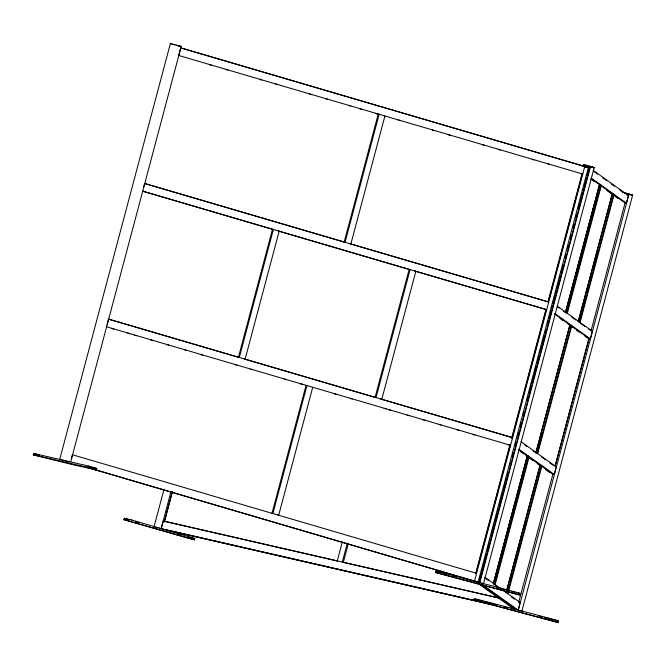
<?xml version="1.0" encoding="UTF-8"?>
<svg xmlns="http://www.w3.org/2000/svg" width="666" height="666" viewBox="0 0 666 666"><rect width="100%" height="100%" fill="white"/><g stroke="black" fill="none" stroke-linecap="round" stroke-linejoin="round"><path stroke-width="1" d="M33.3 454.853L33.666 453.463L88.403 466.009L96.82 468.481L96.445 469.871L73.285 464.835L33.3 454.853L88.037 467.407L96.445 469.871M59.69 459.507L170.371 43.54L181.477 46.462L178.097 45.671L179.012 45.879M71.687 457.617L72.444 454.753L476.515 573.301L475.607 573.093M107.01 324.841L108.541 319.106L512.612 437.662L380.994 399.101M143.615 187.288L144.63 183.466L548.701 302.014L350.241 243.848M178.938 54.52L180.719 47.819L589.71 167.99L479.403 582.575L86.455 467.166M70.804 461.421L181.219 46.462M88.037 467.407L88.403 466.009M124.001 519.68L124.376 518.29L131.668 519.963L194.747 538.469L194.372 539.86L124.001 519.68L194.372 539.86M131.302 521.353L131.668 519.963M154.004 526.914L163.894 489.743M171.02 491.458L161.13 528.629L159.166 528.096M498.776 597.918L163.312 521.02L161.28 528.671L489.643 603.945M164.202 521.944L172.219 491.808M164.477 521.769L172.444 491.824M245.113 359.174L279.171 231.185M312.745 387.271L278.688 515.259L277.772 515.051M350.874 243.972L384.923 115.984M337.279 560.897L342.332 541.899M347.352 543.048L342.291 562.046L343.348 562.354L348.401 543.356M435.481 572.469L435.855 571.078L519.155 593.031L519.938 593.597L519.572 594.988L435.481 572.469L519.572 594.988M475.599 573.751L510.056 444.264M511.655 438.236L545.845 309.748M547.985 301.715L582.167 173.227M476.207 572.852L498.376 489.535M498.909 487.529L501.04 479.495M501.581 477.489L503.712 469.455M504.245 467.449L506.385 459.415M506.918 457.409L509.856 446.37M511.996 438.336L518.406 414.244M518.939 412.237L521.078 404.204M521.611 402.197L523.751 394.172M524.284 392.157L526.415 384.132M526.956 382.126L545.912 310.856M548.851 299.808L550.99 291.775M551.523 289.768L553.662 281.743M554.195 279.737L556.335 271.703M556.868 269.697L559.007 261.663M559.54 259.657L561.671 251.623M562.212 249.617L579.037 186.38M579.57 184.365L581.709 176.34M474.067 580.877L474.533 580.985L584.79 166.375L583.882 166.167M476.34 581.535L475.715 581.385L478.088 582.051L588.361 167.416L587.354 167.141M473.959 599.966L474.325 598.576L515.584 609.273L557.633 620.529L558.416 621.095L558.05 622.485L473.959 599.966L558.05 622.485M479.961 578.388L480.76 575.382M482.625 568.356L483.433 565.342M485.298 558.316L486.105 555.302M494.647 523.185L493.847 526.19L494.688 523.21M495.179 521.17L495.987 518.165M496.52 516.158L497.319 513.145L496.553 516.183M497.852 511.138L498.651 508.125L497.893 511.163M500.524 501.098L501.323 498.085M502.663 493.065L501.856 496.078L502.697 493.09M503.995 488.045L503.196 491.058L504.029 488.07M504.528 486.038L505.336 483.025L504.57 486.063M510.672 462.953L509.873 465.967L510.714 462.978M512.545 455.927L513.344 452.913M517.882 435.847L518.689 432.833M520.554 425.807L521.361 422.802L520.596 425.832M523.226 415.775L524.025 412.762M528.038 397.702L527.231 400.716L528.604 395.721M529.903 390.676L530.71 387.662M532.575 380.636L533.374 377.63M535.248 370.596L536.047 367.59M537.92 360.564L538.719 357.55M540.592 350.524L541.391 347.51M543.256 340.484L542.457 343.498L544.63 335.489M545.129 333.458L545.929 330.444M550.474 313.378L551.273 310.373L550.507 313.411M552.605 305.353L551.806 308.366L552.647 305.378M553.146 303.346L553.946 300.333M554.478 298.326L555.278 295.313L554.512 298.351M557.151 288.286L557.95 285.273M560.622 275.233L559.823 278.246L560.655 275.258M562.487 268.207L563.294 265.201M567.832 248.135L568.631 245.121M570.504 238.095L571.303 235.081L570.537 238.12M576.648 215.01L575.849 218.015L576.681 215.035M578.521 207.983L579.32 204.97M587.862 172.844L588.669 169.838M479.195 581.426L481.327 573.401M481.859 571.386L483.999 563.361M484.532 561.355L486.671 553.321M487.204 551.315L489.343 543.281M489.876 541.275L490.675 538.261M495.221 521.195L496.02 518.19M500.557 501.123L501.365 498.11M505.902 481.043L506.701 478.038M512.579 455.952L513.378 452.938M517.923 435.872L518.722 432.858M523.26 415.8L524.067 412.787M529.137 393.714L531.277 385.681M531.809 383.674L533.949 375.641M534.482 373.634L536.621 365.609M537.154 363.594L539.285 355.569M539.826 353.563L541.957 345.529M545.163 333.483L545.97 330.469M553.18 303.371L553.979 300.358M557.184 288.311L557.983 285.298M561.188 273.251L561.996 270.246M562.529 268.231L563.328 265.226M567.865 248.16L568.672 245.146M578.554 208.008L579.886 202.988M580.419 200.982L581.227 197.969M581.759 195.962L582.559 192.949M583.091 190.942L583.891 187.929M584.432 185.922L585.231 182.909M585.764 180.902L586.563 177.889M587.096 175.882L589.235 167.849L588.752 167.69M479.82 582.683L590.501 166.708L588.919 166.292M583.316 165.026L594.13 167.832L483.449 583.799L481.543 583.175M527.364 455.935L493.306 583.924L527.264 455.869L528.654 456.235L494.597 584.224M565.75 311.646L599.542 184.649M493.589 583.408L527.589 455.627M566.042 311.13L599.775 184.349M493.648 584.174L494.447 581.177M494.98 579.17L495.779 576.173M496.312 574.175L497.111 571.178M497.644 569.172L498.434 566.175M498.967 564.177L499.766 561.172M500.299 559.174L501.098 556.177M501.631 554.179L502.43 551.173M503.696 546.669L505.086 541.175M506.951 534.174L507.75 531.177M509.615 524.175L510.414 521.178M512.271 514.177L513.07 511.18M566.899 308.891L567.698 305.885M569.555 298.892L570.354 295.887M572.219 288.886L573.751 283.375M574.875 278.887L577.006 270.887M577.539 268.889L579.67 260.889M580.203 258.891L581.002 255.894M581.526 253.896L582.325 250.891M584.19 243.889L584.989 240.892M495.138 584.606L529.187 456.618M567.315 313.328L601.373 185.331L599.983 184.965M535.905 452.938L570.071 324.558M536.946 450.582L539.069 442.599M539.602 440.601L541.724 432.609M537.737 453.621L571.794 325.632M505.977 592.99L540.034 464.993L541.425 465.359L507.367 593.356M506.343 592.057L540.309 464.726M578.263 321.77L612.495 193.44M507.609 588.677L508.399 585.68M509.615 581.301L511.055 575.699M512.279 571.303L513.711 565.717M514.935 561.305L516.375 555.735M517.599 551.306L519.03 545.754M520.887 538.761L521.686 535.764M523.543 528.779L525.133 522.793M578.871 321.02L580.319 315.393M580.852 313.395L582.975 305.411M583.508 303.413L585.63 295.429M586.854 291.017L588.286 285.448M589.518 281.019L590.942 275.466M592.274 270.471L594.397 262.487M594.929 260.489L597.052 252.506M507.908 593.739L541.966 465.75L540.576 465.384M580.094 322.452L614.152 194.464M518.789 594.422L519.155 593.031M518.581 602.73L552.988 473.784M555.053 466.158L588.894 338.478L554.487 313.886M591.142 330.519L625.174 202.497M555.228 466.025L589.227 338.245M503.354 590.484L520.138 602.48L518.098 610.131L482.85 584.939M518.398 449.525L552.805 474.117L554.195 474.483L556.227 466.833L520.978 441.641M588.894 338.478L590.284 338.844L592.315 331.193L557.076 306.002M591.416 178.846L624.991 202.839L626.373 203.205L628.413 195.546L593.165 170.354M627.538 193.798L628.962 194.164L518.29 610.181L518.806 610.322M625.241 193.215L632.608 195.329L521.836 611.321M557.259 621.919L557.633 620.529M594.047 167.849L593.581 167.774M632.608 195.329L632.059 195.271M510.822 608.374L511.363 608.424M585.156 166.617L588.478 167.516L180.894 47.985M59.773 459.49L61.039 459.74M154.087 526.889L155.353 527.147M89.768 466.949L96.82 468.481M178.23 45.771L179.271 46.012M376.407 113.661L377.322 113.869M582.067 165.751L582.817 165.926M584.79 166.375L584.382 166.3M582.692 165.917L583.158 166.025M581.843 173.818L582.758 174.026L178.688 55.469M414.935 271.079L415.85 271.287L381.793 399.275L380.885 399.067M507.833 444.68L508.749 444.896M509.665 445.104L510.572 445.313L106.502 326.756M474.001 580.985L86.547 467.249M473.568 580.744L474.483 580.952M471.753 580.327L472.843 580.602M337.67 561.055L163.312 521.02M342.74 562.221L497.802 597.76M165.368 529.678L491.749 604.562M168.481 530.527L491.783 604.636M187.446 536.796L194.747 538.469M591.791 166.991C604.187 169.972 574.1 161.821 586.238 165.526M622.943 192.283L632.7 194.98L630.261 194.489M512.171 608.599L513.744 608.982M476.023 581.46C472.502 580.602 480.835 582.733 476.39 581.651M477.763 582.009L476.948 581.801M629.686 194.713L630.169 194.838M62.129 459.998L63.428 460.323M156.443 527.405L157.742 527.73M586.663 166.958C584.831 166.483 590.642 168.073 587.27 167.224M176.315 45.28L177.739 45.654M586.654 166.958L587.395 167.158M496.794 587.595L499.816 588.378M501.831 588.902L504.845 589.685M506.859 590.201L509.881 590.983M511.888 591.508L514.91 592.29M516.924 592.815L519.938 593.597M539.293 616.133L542.315 616.916M544.33 617.44L558.416 621.095M585.947 165.509L587.637 166.009M587.912 167.466L585.913 166.975M589.235 167.849L588.544 167.682M624.425 193.007L628.97 194.206M627.022 195.18L628.413 195.546M592.315 331.193L588.411 329.029M518.747 602.114L520.138 602.48M64.852 460.689L66.3 461.08M437.637 571.903L441.641 572.976M443.648 573.518L446.653 574.317M453.654 576.198L456.66 576.997M476.115 599.408L482.117 601.015M484.124 601.548L492.132 603.696M494.13 604.228L497.136 605.036M504.145 606.909L507.151 607.717M583.075 166.025L588.453 167.449M472.768 580.61L474.916 581.102M477.047 581.718L478.046 582.001M476.506 581.684L478.138 582.026M173.485 44.514L174.867 44.897M624.708 193.023L626.09 193.406M478.954 582.442L480.336 582.825M67.682 461.463L68.889 461.813M178.646 534.274L181.577 535.114M209.782 64.71L211.863 65.385M225.749 69.397L227.83 70.063M259.673 79.354L261.755 80.02M275.632 84.033L277.714 84.707M309.557 93.989L311.638 94.655M325.516 98.668L327.597 99.342M348.468 105.403L350.466 105.986M359.523 108.708L361.521 109.291M375.491 113.386L377.489 113.978M398.351 120.038L400.349 120.621M432.276 129.995L434.357 130.661M448.235 134.674L450.316 135.348M482.159 144.63L484.24 145.296M498.126 149.309L500.208 149.983M532.042 159.266L534.124 159.932M548.01 163.944L550.091 164.619M144.713 183.55L344.255 242.091M142.591 191.117L546.669 309.665L415.051 271.112M142.682 191.2L272.377 229.254M278.371 231.01L410.239 269.813M108.625 319.189L238.328 357.242M244.314 358.999L375.008 397.344M111.746 328.471L113.744 329.054M127.714 333.158L129.704 333.741M134.69 335.206L136.688 335.789M150.658 339.885L152.656 340.476M166.625 344.572L168.615 345.155M184.582 349.841L186.572 350.424M200.541 354.528L202.539 355.111M234.465 364.477L236.463 365.06M250.424 369.164L252.422 369.747M284.349 379.112L286.347 379.695M300.316 383.799L302.306 384.382M334.232 393.748L336.23 394.339M350.199 398.435L352.197 399.017M384.124 408.383L386.114 408.974M389.111 409.848L391.108 410.431M407.068 415.118L409.066 415.701M423.035 419.805L425.025 420.388M438.994 424.483L440.992 425.075M456.951 429.753L458.949 430.336M472.918 434.44L474.916 435.023M33.666 453.463L39.277 455.111M583.965 165.235L584.931 165.526M172.278 44.164L170.371 43.54M520.021 610.672L520.987 610.963M124.376 518.29L129.354 519.796M135.331 521.595L138.32 522.502M593.456 171.195L597.652 174.192M602.688 177.789L606.884 180.786M611.08 183.791L614.435 186.189M619.472 189.785L623.667 192.782M586.629 167.166L585.289 166.733M591.125 178.013L626.373 203.205M590.867 179.079L594.222 181.477M606.818 190.476L611.013 193.473M615.209 196.47L617.723 198.268M557.359 306.835L559.04 308.033M563.236 311.03L565.75 312.829M571.628 317.033L575.824 320.03M580.019 323.027L585.056 326.631M555.036 313.653L590.284 338.844M559.815 318.315L563.17 320.721M568.206 324.317L572.402 327.314M576.598 330.311L579.112 332.118M584.989 336.313L587.504 338.112M524.625 444.88L527.147 446.678M533.016 450.874L534.698 452.072M541.408 456.876L545.604 459.873M549.808 462.87L553.163 465.268M518.947 449.292L554.195 474.483M520.362 451.565L523.717 453.962M525.874 455.502L526.415 455.885M528.754 457.559L532.95 460.556M537.146 463.561L539.668 465.359M545.537 469.555L549.733 472.552M484.89 577.289L500.832 588.686M485.181 578.121L488.536 580.519M495.246 585.314L497.768 587.121M511.197 596.711L514.552 599.117M482.301 585.173L516.708 609.765M480.078 584.207L515.434 609.473M478.688 583.841L513.936 609.032M435.855 571.078L436.638 571.636M474.325 598.576L475.116 599.134M272.477 229.279L238.42 357.267L239.327 357.484L273.385 229.487L272.477 229.279M306.052 385.364L271.994 513.353L272.902 513.561L306.959 385.572L306.052 385.364M378.23 114.077L344.18 242.066L345.088 242.274L379.145 114.286L378.23 114.077M409.157 269.38L375.1 397.369L376.015 397.585L410.065 269.588L409.157 269.38M491.974 533.216L491.175 536.23L492.016 533.241M493.315 528.196L492.515 531.21L493.348 528.23M499.991 503.105L499.192 506.118L500.024 503.13M508 472.993L507.201 475.999L508.041 473.018M516.017 442.873L515.218 445.887L516.05 442.898M548.601 320.404L547.802 323.418L548.634 320.438M549.941 315.393L549.134 318.398L549.974 315.418M556.618 290.293L555.81 293.306L556.651 290.318M559.282 280.253L558.483 283.266L559.323 280.278M565.967 255.161L565.159 258.175L566 255.186M573.975 225.041L573.176 228.055L574.009 225.075M599.45 184.582L565.392 312.57L566.774 312.937L600.832 184.948L599.45 184.582M569.863 324.875L535.805 452.872L537.196 453.238L571.253 325.241L569.863 324.875M612.221 193.714L578.163 321.703L579.553 322.069L613.611 194.081L612.221 193.714"/></g></svg>
